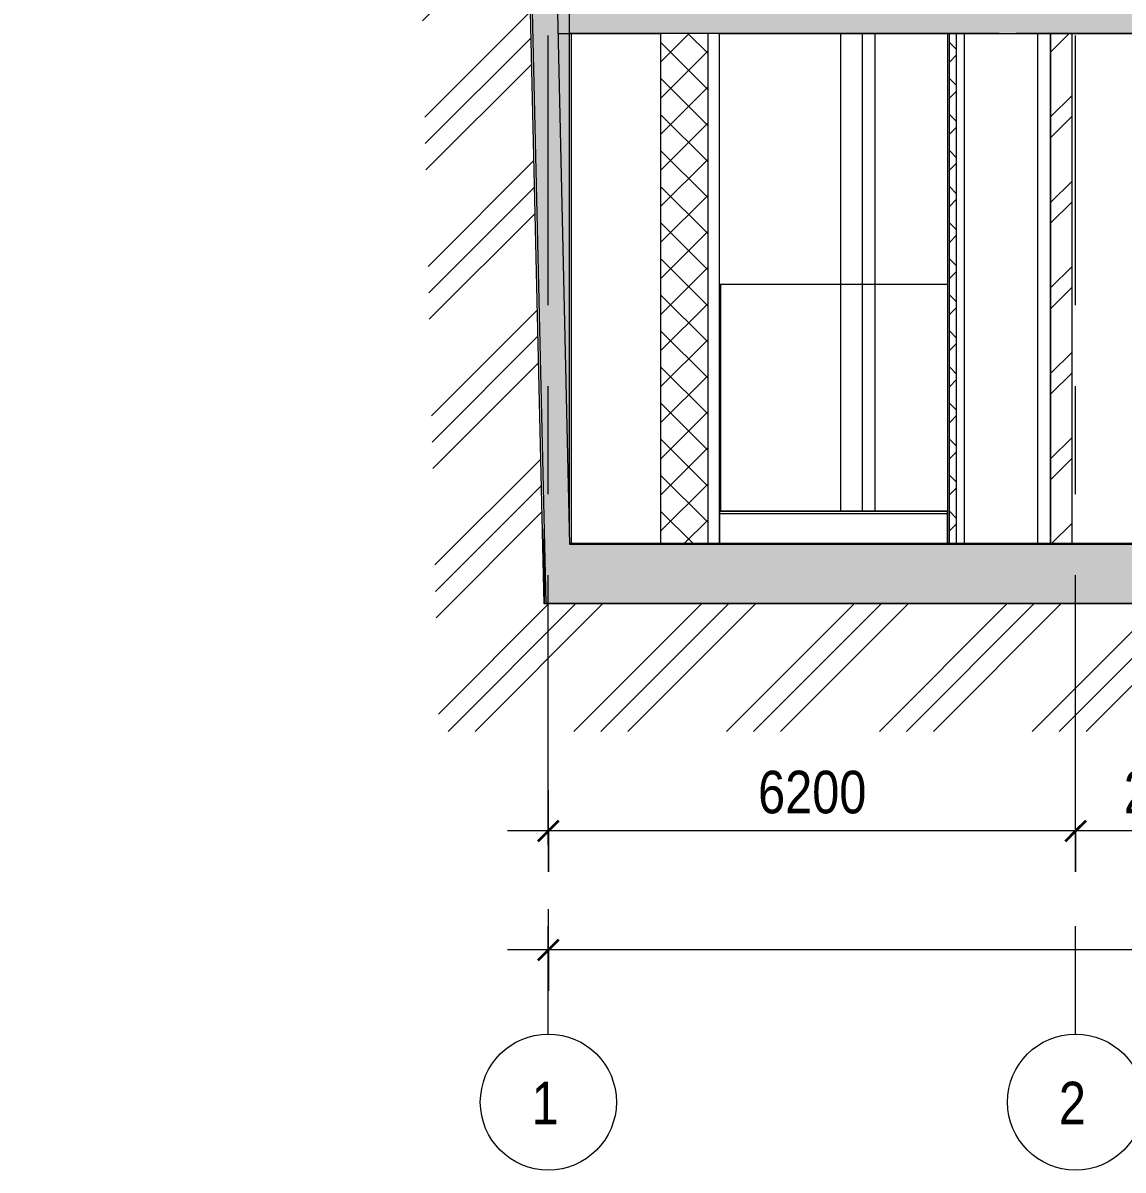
# Model space of a CAD drawing. Header units: millimetres. Extents: x 51154 to 151340, y -24069 to 30962.
# Drawn here: x 51154 to 64090, y -24069 to -10575 of the extents above; entities that cross this region are included whole.
import ezdxf

# ---------------------------------------------------------------- set-up
doc = ezdxf.new("R2010")
doc.units = ezdxf.units.MM
doc.linetypes.add('Осевые', pattern=[6350, 1270, -952.5, 3175, -952.5])
for name, color, linetype, lineweight in [('Каркас несущий', 7, 'Continuous', 9), ('Общие ребра', 7, 'Continuous', 9), ('Основа _2_-1', 7, 'Continuous', 9), ('Отделка 1 _4_-1', 7, 'Continuous', 9), ('Отделка 2 _5_-1', 7, 'Continuous', 9), ('Перекрытия', 7, 'Continuous', 9), ('Размеры', 7, 'Continuous', 9), ('Размеры-200', 7, 'Continuous', 9), ('Стены', 7, 'Continuous', 9), ('Стены-1', 7, 'Continuous', 18), ('Структура _1_', 7, 'Continuous', 18), ('Фундамент несущей конструкции', 7, 'Continuous', 9), ('Фундамент несущей конструкции-1', 7, 'Continuous', 18), ('Черная _3 сплошная', 7, 'Continuous', 18), ('Штриховка разреза-2', 7, 'Continuous', 9), ('Элементы узлов', 7, 'Continuous', 9)]:
    doc.layers.add(name, color=color, linetype=linetype, lineweight=lineweight)
for name, color, linetype, lineweight, true_color in [('Оси-1', 7, 'Continuous', 18, 0xaaaaaa), ('Оси-2', 7, 'Continuous', 9, 0xaaaaaa), ('Оси-3', 7, 'Осевые', 9, 0xaaaaaa), ('Элементы узлов-3', 7, 'Continuous', 9, 0x585858)]:
    doc.layers.add(name, color=color, linetype=linetype, lineweight=lineweight, true_color=true_color)
doc.styles.add('Arial Narrow', font='ARIALN.TTF', dxfattribs={"height": 500})
doc.dimstyles.new('Диагональ_-_2_5_мм_Arial_narrow', dxfattribs={"dimscale": 304.8, "dimtxt": 511.715487, "dimasz": 0.787402, "dimexe": 1.574803, "dimexo": 0.0625, "dimgap": 0.19685, "dimtad": 1, "dimdec": 0, "dimzin": 0, "dimdsep": 46, "dimtxsty": 'Arial Narrow', "dimblk1": 'OBLIQUE', "dimblk2": 'OBLIQUE', "dimsah": 1, "dimcen": 0.09, "dimdle": 1.574803, "dimazin": 0, "dimtfac": 1, "dimtdec": 4, "dimtix": 1, "dimtmove": 0, "dimatfit": 3, "dimfxl": 1.574803, "dimfxlon": 1, "dimtvp": 1, "dimtolj": 1, "dimtzin": 0, "dimarcsym": 2})
pattern_1 = [(45, (99498.54, 6475), (-493.914, 493.914), []), (45, (99992.45, 6475), (-493.914, 493.914), [873.125, -174.625, 6.706, -167.919])]
pattern_2 = [(45, (99498.54, 6475), (-212.132, 212.132), []), (135, (99498.54, 6475), (-212.132, -212.132), [])]

# ---------------------------------------------------------------- blocks, each defined once
blk = doc.blocks.new('Стена монолитная - Стена монолитная-463893-Разрез 1-1')
at = {"layer": 'Штриховка разреза-2'}
h = blk.add_hatch(dxfattribs=at)
h.set_pattern_fill('FP_1', color=256, style=0, pattern_type=2)
h.set_pattern_definition(pattern_1)
h.paths.add_polyline_path([(141268, -16700), (141410, -10450), (141266, -10450), (141267, -16700)], flags=0)
h.paths.add_polyline_path([(57286, -16700), (57282, -16573), (57282, -16700)], flags=0)
h.paths.add_polyline_path([(57582, -16522), (57582, -10450), (57443, -10450), (57565, -15794)], flags=0)
at = {"layer": 'Стены'}
for p, q in [((57282, -16700), (57282, -16525)), ((57282, -16700), (57282, -16525)), ((57282, -16700), (57282, -16525)), ((61832, -16700), (57584, -16700)), ((100642, -16700), (61832, -16700))]:
    blk.add_line(p, q, dxfattribs=at)
at = {"layer": 'Стены-1'}
for p, q in [((57582, -16522), (57582, -10450)), ((57282, -16525), (57282, -16700))]:
    blk.add_line(p, q, dxfattribs=at)
blk = doc.blocks.new('Фундаментная плита1 - Фундаментная плита-5964020-Разрез 1-1')
at = {"layer": 'Фундамент несущей конструкции'}
h = blk.add_hatch(dxfattribs=at)
h.set_pattern_fill('FP_1', color=256, style=0, pattern_type=2)
h.set_pattern_definition(pattern_1)
h.paths.add_polyline_path([(93908, -17410), (100632, -17410), (100632, -17400), (93032, -17400), (93032, -17410)], flags=0)
h.paths.add_polyline_path([(57282, -17400), (57302, -17400), (57286, -16700), (57282, -16700), (57282, -17352)], flags=0)
h.paths.add_polyline_path([(124446, -16711), (141267, -16711), (141266, -16700), (57586, -16700), (57586, -16711), (118339, -16711)], flags=0)
for p, q in [((57282, -17400), (57282, -16700)), ((57282, -17400), (57282, -16700)), ((57282, -17400), (57282, -16700)), ((57585, -16700), (58882, -16700)), ((57585, -16700), (61432, -16700)), ((62232, -16700), (63232, -16700)), ((57281, -17400), (59332, -17400)), ((57281, -17400), (61932, -17400)), ((57282, -17400), (61832, -17400)), ((59332, -17410), (59332, -17400)), ((61932, -17400), (63532, -17400)), ((61932, -17410), (61932, -17400)), ((61932, -17410), (61932, -17400)), ((63532, -17410), (63532, -17400))]:
    blk.add_line(p, q, dxfattribs=at)
at = {"layer": 'Фундамент несущей конструкции-1'}
for p, q in [((57282, -16700), (57282, -17400)), ((141266, -16700), (57585, -16700)), ((57282, -17400), (93032, -17400))]:
    blk.add_line(p, q, dxfattribs=at)
blk = doc.blocks.new('Ось сетки - По умолчанию 2-349628-Разрез 1-1')
at = {"layer": 'Оси-1'}
blk.add_circle((57332, -23269), 800, dxfattribs=at)
blk = doc.blocks.new('DIMBLOCK15-Разрез 1-1')
at = {"layer": 'Размеры-200', "lineweight": 35}
for points in [[(63532, -20079), (63412, -20199), (63652, -19959)], [(65932, -20079), (65812, -20199), (66052, -19959)]]:
    blk.add_hatch(color=256, dxfattribs=at).paths.add_polyline_path(points, flags=0)
at = {"layer": 'Размеры-200'}
for p, q in [((63532, -20559), (63532, -19599)), ((65932, -20559), (65932, -19599)), ((65932, -20079), (63532, -20079)), ((63532, -20079), (63532, -20559)), ((65932, -20079), (65932, -20559))]:
    blk.add_line(p, q, dxfattribs=at)
at = {"layer": 'Размеры-200', "lineweight": 35}
for p, q in [((63412, -20199), (63652, -19959)), ((63652, -19959), (63532, -20079)), ((65812, -20199), (66052, -19959)), ((66052, -19959), (65932, -20079)), ((63532, -20079), (63412, -20199)), ((65932, -20079), (65812, -20199))]:
    blk.add_line(p, q, dxfattribs=at)
at = {"layer": 'Размеры-200', "color": 0, "insert": (64098, -19372), "char_height": 500, "width": 1520.53, "attachment_point": 1, "line_spacing_factor": 0.974696, "style": 'Arial Narrow'}
blk.add_mtext('2400', dxfattribs=at)
blk = doc.blocks.new('_Oblique')
at = {"color": 0, "linetype": 'ByBlock', "lineweight": -2}
blk.add_line((-0.5, -0.5), (0.5, 0.5), dxfattribs=at)
blk = doc.blocks.new('DIMBLOCK16-Разрез 1-1')
at = {"layer": 'Размеры-200', "lineweight": 35}
for points in [[(57332, -20079), (57212, -20199), (57452, -19959)], [(63532, -20079), (63412, -20199), (63652, -19959)]]:
    blk.add_hatch(color=256, dxfattribs=at).paths.add_polyline_path(points, flags=0)
at = {"layer": 'Размеры-200'}
for p, q in [((57332, -20559), (57332, -19599)), ((63532, -20559), (63532, -19599)), ((63532, -20079), (56852, -20079)), ((57332, -20079), (57332, -20559)), ((63532, -20079), (63532, -20559))]:
    blk.add_line(p, q, dxfattribs=at)
at = {"layer": 'Размеры-200', "lineweight": 35}
for p, q in [((57212, -20199), (57452, -19959)), ((57452, -19959), (57332, -20079)), ((63412, -20199), (63652, -19959)), ((63652, -19959), (63532, -20079)), ((57332, -20079), (57212, -20199)), ((63532, -20079), (63412, -20199))]:
    blk.add_line(p, q, dxfattribs=at)
at = {"layer": 'Размеры-200', "color": 0, "insert": (59798, -19372), "char_height": 500, "width": 1520.53, "attachment_point": 1, "line_spacing_factor": 0.974696, "style": 'Arial Narrow'}
blk.add_mtext('6200', dxfattribs=at)
blk = doc.blocks.new('DIMBLOCK17-Разрез 1-1')
at = {"layer": 'Размеры-200', "lineweight": 35}
for points in [[(57332, -21479), (57212, -21599), (57452, -21359)], [(141532, -21479), (141412, -21599), (141652, -21359)]]:
    blk.add_hatch(color=256, dxfattribs=at).paths.add_polyline_path(points, flags=0)
at = {"layer": 'Размеры-200'}
for p, q in [((57332, -21959), (57332, -20999)), ((141532, -21959), (141532, -20999)), ((142012, -21479), (56852, -21479)), ((57332, -21479), (57332, -21959)), ((141532, -21479), (141532, -21959))]:
    blk.add_line(p, q, dxfattribs=at)
at = {"layer": 'Размеры-200', "lineweight": 35}
for p, q in [((57212, -21599), (57452, -21359)), ((57452, -21359), (57332, -21479)), ((141412, -21599), (141652, -21359)), ((141652, -21359), (141532, -21479)), ((57332, -21479), (57212, -21599)), ((141532, -21479), (141412, -21599))]:
    blk.add_line(p, q, dxfattribs=at)
at = {"layer": 'Размеры-200', "color": 0, "insert": (98640, -20772), "char_height": 500, "width": 1900.66, "attachment_point": 1, "line_spacing_factor": 0.974696, "style": 'Arial Narrow'}
blk.add_mtext('84200', dxfattribs=at)

msp = doc.modelspace()

# ---------------------------------------------------------------- hatches: boundary and pattern name
at = {"layer": 'Штриховка разреза-2'}
h = msp.add_hatch(dxfattribs=at)
h.set_pattern_fill('FP_2', color=256, style=0, pattern_type=2)
h.set_pattern_definition([(45, (99498.54, 6475), (-424.264, 424.264), [600, -100, 20, -100]), (45, (99498.54, 6899), (-424.264, 424.264), [])])
h.paths.add_polyline_path([(141404.7, -10700), (141410.4, -10450), (104181.6, -10450), (104181.6, -10700), (141267.3, -10700)], flags=0)
h.paths.add_polyline_path([(57585.9, -10700), (82081.6, -10700), (82081.6, -10450), (57442.8, -10450), (57448.5, -10700)], flags=0)
h = msp.add_hatch(dxfattribs=at)
h.set_pattern_fill('FP_6', color=256, style=0, pattern_type=2)
h.set_pattern_definition(pattern_2)
h.paths.add_polyline_path([(58788.4, -16700), (59205.9, -16700), (59205.9, -10700), (58651.4, -10700), (58651.4, -16700)], flags=0)
h = msp.add_hatch(dxfattribs=at)
h.set_pattern_fill('FP_6', color=256, style=0, pattern_type=2)
h.set_pattern_definition(pattern_2)
h.paths.add_polyline_path([(62047.7, -16700), (62131.6, -16700), (62131.6, -10700), (62047.7, -10700), (62047.7, -15794.4)], flags=0)
h = msp.add_hatch(dxfattribs=at)
h.set_pattern_fill('FP_3', color=256, style=0, pattern_type=2)
h.set_pattern_definition([(45, (99498.54, 6475), (-502.894, 502.894), []), (45, (99498.54, 7237), (-502.894, 502.894), [])])
h.paths.add_polyline_path([(63490.7, -16700), (63490.7, -10700), (63238.5, -10700), (63238.5, -16700), (63369.2, -16700)], flags=0)
at = {"layer": 'Элементы узлов'}
h = msp.add_hatch(dxfattribs=at)
h.set_pattern_fill('FP_1', color=256, style=0, pattern_type=2)
h.set_pattern_definition(pattern_1)
h.paths.add_polyline_path([(141551.6, -17400), (141804.3, -6350), (141504.2, -6350), (141267.3, -16710.5), (57585.9, -16710.5), (57346.8, -6250), (57046.7, -6250), (57301.6, -17400), (136661.9, -17400)], flags=0)
at = {"layer": 'Элементы узлов-3'}
h = msp.add_hatch(dxfattribs=at)
h.set_pattern_fill('FP_24', color=256, style=0, pattern_type=2)
h.set_pattern_definition([(45, (99498.5, 6475), (-898.026, 898.026), []), (45, (99816, 6475), (0, 1796.05), []), (45, (99181, 6475), (0, 1796.05), [])])
h.paths.add_polyline_path([(56043, -18909), (142519.3, -18909), (142789.2, -7981), (148877.4, -7981), (148877.4, -6500), (141801.1, -6500), (141797.9, -6630), (141551.6, -17400), (141531.9, -17400), (141531.6, -17410), (57281.6, -17410), (57032.2, -6500), (51153.8, -6500), (51153.8, -7710), (55787, -7710), (55900.6, -12679.9)], flags=0)

# ---------------------------------------------------------------- linework, layer by layer
at = {"layer": 'Каркас несущий'}
msp.add_line((62031.6, -10700), (73431.6, -10700), dxfattribs=at)
at = {"layer": 'Общие ребра'}
for p, q in [((59205.9, -10700), (59205.9, -16700)), ((62047.7, -16700), (62047.7, -10700)), ((62026.7, -16350), (59344.6, -16350))]:
    msp.add_line(p, q, dxfattribs=at)
at = {"layer": 'Оси-3'}
for p, q in [((57331.6, -22468.7), (57331.6, 29000)), ((63531.6, -22468.7), (63531.6, 29000))]:
    msp.add_line(p, q, dxfattribs=at)
at = {"layer": 'Основа _2_-1'}
for p, q in [((58651.4, -10700), (58651.4, -16700)), ((62131.6, -16700), (62131.6, -10700)), ((63238.5, -10700), (63238.5, -16700)), ((63490.7, -10700), (63238.5, -10700)), ((63490.7, -16700), (63490.7, -10700)), ((59344.6, -16350), (59344.6, -16700)), ((62026.7, -16700), (62026.7, -16350)), ((58651.4, -16700), (59205.9, -16700)), ((59344.6, -16700), (62026.7, -16700)), ((62047.7, -16700), (62131.6, -16700)), ((63238.5, -16700), (63490.7, -16700))]:
    msp.add_line(p, q, dxfattribs=at)
at = {"layer": 'Отделка 1 _4_-1'}
for p, q in [((62026.7, -16320), (59344.6, -16320)), ((59344.6, -16320), (59344.6, -16350)), ((62026.7, -16350), (62026.7, -16320))]:
    msp.add_line(p, q, dxfattribs=at)
at = {"layer": 'Отделка 2 _5_-1'}
for p, q in [((59344.6, -16700), (59344.6, -10700)), ((62026.7, -10700), (62026.7, -16700)), ((59205.9, -16700), (59344.6, -16700)), ((62026.7, -16700), (62047.7, -16700))]:
    msp.add_line(p, q, dxfattribs=at)
at = {"layer": 'Перекрытия'}
for p, q in [((61744.1, -10700), (57581.6, -10700)), ((62631.6, -10700), (57581.6, -10700)), ((60071.6, -10700), (59071.6, -10700)), ((61276, -10700), (61852.3, -10700)), ((62631.6, -10700), (61631.6, -10700)), ((63531.6, -10700), (62831.6, -10700)), ((62204.5, -16700), (62026.7, -16700))]:
    msp.add_line(p, q, dxfattribs=at)
at = {"layer": 'Стены'}
for p, q in [((57600.1, -10700), (57581.6, -10700)), ((60819.1, -10700), (57600.1, -10700)), ((57600.1, -10700), (57600.1, -16700)), ((60772.1, -10700), (59344.6, -10700)), ((60925.7, -10700), (60772.1, -10700)), ((60772.1, -13650), (60772.1, -10700)), ((62557.9, -10700), (60819.1, -10700)), ((61021.1, -10700), (60925.7, -10700)), ((61175.6, -10700), (61021.1, -10700)), ((61021.1, -10700), (61021.1, -13650)), ((61175.6, -13650), (61175.6, -10700)), ((62224.7, -10700), (62131.6, -10700)), ((62224.7, -16700), (62224.7, -10700)), ((62557.9, -10700), (63083.1, -10700)), ((71881.6, -10700), (63083.1, -10700)), ((63083.1, -10700), (63083.1, -16700)), ((63238.5, -10700), (63231.7, -10700)), ((63231.7, -10700), (63231.7, -16700)), ((60771.9, -13650), (59358.5, -13650)), ((61020.5, -13650), (60771.9, -13650)), ((60771.9, -16320), (60771.9, -13650)), ((61020.5, -13650), (61022.4, -13650)), ((61176.9, -13650), (61022.4, -13650)), ((61022.4, -13650), (61022.4, -16320)), ((62026.7, -13650), (61176.9, -13650)), ((61176.9, -16320), (61176.9, -13650)), ((59358.5, -16320), (60771.9, -16320)), ((60771.9, -16320), (61020.5, -16320)), ((61022.4, -16320), (61176.9, -16320)), ((61176.9, -16320), (62026.7, -16320)), ((57600.1, -16700), (57585.4, -16700)), ((57600.1, -16700), (60819.1, -16700)), ((59344.6, -16700), (60772.1, -16700)), ((60772.1, -16700), (60925.7, -16700)), ((60819.1, -16700), (62557.9, -16700)), ((61021.1, -16700), (60925.7, -16700)), ((61021.1, -16700), (61175.6, -16700)), ((62131.6, -16700), (62224.7, -16700)), ((63083.1, -16700), (62557.9, -16700)), ((63083.1, -16700), (71881.6, -16700)), ((63231.7, -16700), (63238.5, -16700))]:
    msp.add_line(p, q, dxfattribs=at)
at = {"layer": 'Структура _1_'}
for p, q in [((57448.5, -10700), (58651.4, -10700)), ((59205.9, -10700), (58651.4, -10700)), ((59344.6, -10700), (59205.9, -10700)), ((59344.6, -10700), (62026.7, -10700)), ((62047.7, -10700), (62026.7, -10700)), ((62131.6, -10700), (62047.7, -10700)), ((62131.6, -10700), (64131.6, -10700)), ((59344.6, -13650), (59344.6, -16320)), ((59358.5, -13650), (59344.6, -13650)), ((59358.5, -16320), (59358.5, -13650)), ((59344.6, -16320), (59358.5, -16320))]:
    msp.add_line(p, q, dxfattribs=at)
at = {"layer": 'Черная _3 сплошная'}
for p, q in [((57046.7, -6250), (57301.6, -17400)), ((57585.9, -16710.5), (57346.8, -6250)), ((57281.6, -17410), (57032.2, -6500)), ((141267.3, -16710.5), (57585.9, -16710.5)), ((57301.6, -17400), (141551.6, -17400)), ((141531.6, -17410), (57281.6, -17410))]:
    msp.add_line(p, q, dxfattribs=at)

# ---------------------------------------------------------------- block references
at = {"layer": 'Оси-1'}
for p in [(0, 0), (6200, 0)]:
    msp.add_blockref('Ось сетки - По умолчанию 2-349628-Разрез 1-1', p, dxfattribs=at)
at = {"layer": 'Стены'}
msp.add_blockref('Стена монолитная - Стена монолитная-463893-Разрез 1-1', (0, 0), dxfattribs=at)
at = {"layer": 'Фундамент несущей конструкции'}
msp.add_blockref('Фундаментная плита1 - Фундаментная плита-5964020-Разрез 1-1', (0, 0), dxfattribs=at)

# ---------------------------------------------------------------- texts
at = {"layer": 'Оси-2', "char_height": 500, "width": 384.81, "attachment_point": 1, "style": 'Arial Narrow'}
for s, insert in [('\\fArial Narrow|b0|i0|c204|p34|;1', (57134.9, -23030.2)), ('\\fArial Narrow|b0|i0|c204|p34|;2', (63334.9, -23030.2))]:
    msp.add_mtext(s, dxfattribs=dict(at, insert=insert))

# ---------------------------------------------------------------- dimensions: what is measured, and where the dimension line sits
at = {"layer": 'Размеры'}
for base, p1, p2, override, picture, middle in [((57331.6, -20078.7), (63531.6, -20558.7), (57331.6, -20558.7), {"dimpost": '<>', "dimfxl": 6200}, 'DIMBLOCK16-Разрез 1-1', (60431.6, -19763.4)), ((63531.6, -20078.7), (65931.6, -20558.7), (63531.6, -20558.7), {"dimpost": '<>', "dimfxl": 2400}, 'DIMBLOCK15-Разрез 1-1', (64731.6, -19763.4)), ((57331.6, -21478.7), (141531.6, -21958.7), (57331.6, -21958.7), {"dimpost": '<>', "dimfxl": 84200}, 'DIMBLOCK17-Разрез 1-1', (99431.6, -21163.4))]:
    dim = msp.add_linear_dim(base=base, p1=p1, p2=p2, dimstyle='Диагональ_-_2_5_мм_Arial_narrow', override=override, dxfattribs=at)
    dim.commit()
    dim.dimension.update_dxf_attribs({"geometry": picture, "text_midpoint": middle})

doc.saveas('drawing.dxf')
